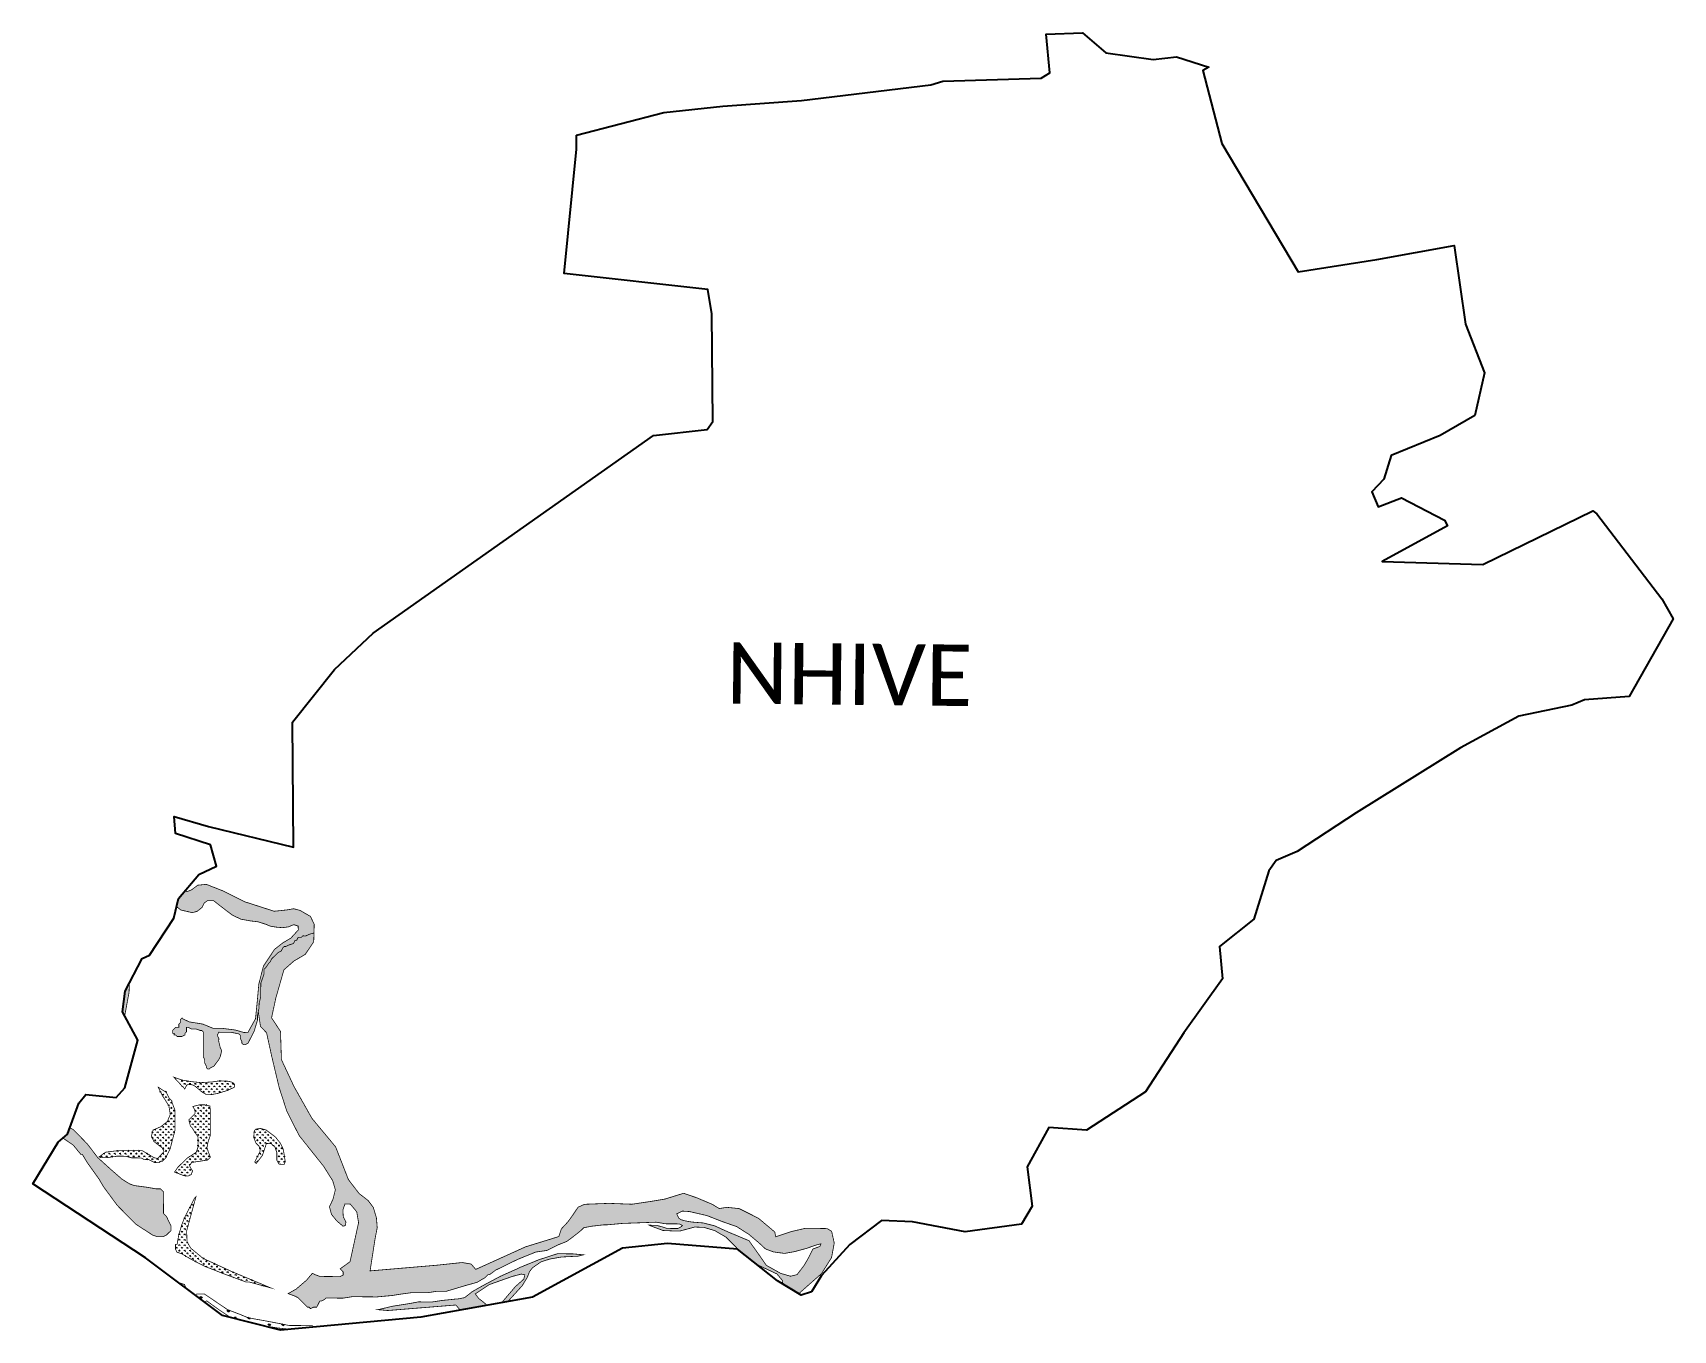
# Model space of a CAD drawing. Header units: metres. Extents: x 330680 to 359033, y 1777288 to 1931097.
# Drawn here: x 336353 to 340664, y 1777288 to 1780698 of the extents above; entities outside this region: 1.
import ezdxf

# ---------------------------------------------------------------- set-up
doc = ezdxf.new("R2010")
doc.units = ezdxf.units.M
for name, color, linetype in [('DITRICT NAME', 118, 'Continuous'), ('MANGROOVES BUFFER ZONE', 120, 'Continuous'), ('VILLAGE NAME', 250, 'Continuous')]:
    doc.layers.add(name, color=color, linetype=linetype)
pattern_1 = [(90, (0, 0), (-7.07106781, 7.07106781), [1.875, -12.26713563]), (45, (0, 0), (-7.07106781, 7.07106781), [1.875, -8.125]), (135, (0, 0), (-7.07106781, -7.07106781), [1.875, -8.125])]

msp = doc.modelspace()

# ---------------------------------------------------------------- hatches: boundary and pattern name
at = {"layer": 'MANGROOVES BUFFER ZONE'}
h = msp.add_hatch(dxfattribs=at)
h.set_pattern_fill('GRASS', color=256, scale=10)
h.set_pattern_definition(pattern_1)
h.paths.add_polyline_path([(336606.9, 1778200.1), (336596.1, 1778179), (336588.6, 1778125.3), (336594, 1778115.1), (336594.9, 1778116.2), (336606, 1778176.6)])
h.paths.add_polyline_path([(336444.3, 1777803.8), (336432.2, 1777793.4), (336434.8, 1777791.3), (336459, 1777774.9), (336479, 1777750.5), (336483.1, 1777750.4), (336495.1, 1777730.1), (336527.1, 1777685.3), (336539, 1777664.9), (336575.1, 1777616.1), (336623.3, 1777567.1), (336667.5, 1777538.4), (336679.7, 1777534.2), (336687.7, 1777534.2), (336695.8, 1777534.1), (336704, 1777538.1), (336708.1, 1777542.1), (336712.1, 1777546.1), (336716.2, 1777550.1), (336716.3, 1777562.3), (336708.3, 1777578.5), (336704.4, 1777586.7), (336696.3, 1777594.8), (336696.4, 1777602.9), (336696.5, 1777615.1), (336696.6, 1777623.2), (336696.6, 1777631.3), (336696.7, 1777643.4), (336696.8, 1777651.5), (336688.8, 1777659.7), (336676.6, 1777659.8), (336652.4, 1777664), (336620, 1777668.3), (336607.9, 1777672.5), (336587.8, 1777684.8), (336559.6, 1777709.3), (336523.5, 1777742), (336495.5, 1777778.7), (336491.4, 1777782.7), (336479.4, 1777795), (336459.3, 1777815.4), (336451.3, 1777819.5), (336450.4, 1777820.4)])
h.paths.add_polyline_path([(336753.8, 1778444.3), (336735.6, 1778422.7), (336730.8, 1778401.4), (336741.8, 1778392.6), (336772, 1778385.6), (336784.6, 1778388.9), (336797.6, 1778399.1), (336803.2, 1778410.7), (336812, 1778417.2), (336827.8, 1778417.2), (336860.1, 1778392.1), (336878.2, 1778378.6), (336900.1, 1778368.4), (336925.6, 1778363.8), (336945.6, 1778361.4), (336965.6, 1778354.9), (336978.2, 1778349.8), (336993.1, 1778347.5), (337008.9, 1778346.1), (337023.8, 1778348), (337039.1, 1778354), (337050.3, 1778350.3), (337050.7, 1778340.1), (337031.2, 1778318.7), (337010.7, 1778306.6), (336988, 1778288.9), (336978.7, 1778274.5), (336959.1, 1778245.1), (336947, 1778198.1), (336942.4, 1778147.9), (336938.2, 1778106.6), (336918.7, 1778071.4), (336908.2, 1778070.5), (336885.2, 1778077.2), (336852.3, 1778081.3), (336827.5, 1778081.3), (336799.4, 1778092.9), (336764.1, 1778098.5), (336745, 1778107.6), (336745.1, 1778108.6), (336741, 1778104.6), (336740.9, 1778096.5), (336736.8, 1778092.5), (336736.8, 1778084.4), (336728.7, 1778084.4), (336724.6, 1778080.4), (336720.5, 1778076.4), (336720.5, 1778072.4), (336720.4, 1778068.3), (336724.5, 1778068.3), (336724.5, 1778064.2), (336728.5, 1778064.2), (336732.5, 1778060.1), (336736.6, 1778060.1), (336740.6, 1778060), (336744.7, 1778060), (336752.8, 1778064), (336752.8, 1778068), (336756.9, 1778072.1), (336756.9, 1778076.1), (336757, 1778080.2), (336757, 1778084.2), (336761, 1778084.2), (336769.1, 1778080.1), (336781.3, 1778080), (336793.4, 1778075.8), (336797.4, 1778075.8), (336801.4, 1778071.7), (336801.4, 1778067.6), (336801.4, 1778063.6), (336801.2, 1778047.4), (336801.2, 1778039.3), (336801.1, 1778027.2), (336801, 1778023.1), (336801, 1778019.1), (336801, 1778015), (336800.9, 1778006.9), (336804.9, 1777998.8), (336804.8, 1777990.7), (336808.8, 1777982.6), (336808.8, 1777978.5), (336812.8, 1777974.4), (336816.8, 1777974.4), (336820.9, 1777978.4), (336829, 1777982.4), (336841.3, 1777998.5), (336845.4, 1778006.6), (336849.6, 1778022.7), (336845.6, 1778030.8), (336841.7, 1778047.1), (336841.8, 1778055.2), (336837.8, 1778063.3), (336841.9, 1778071.4), (336845.9, 1778071.3), (336850, 1778071.3), (336874.3, 1778071.1), (336894.5, 1778066.9), (336898.5, 1778062.8), (336898.4, 1778054.7), (336902.4, 1778046.6), (336902.4, 1778042.5), (336906.4, 1778038.5), (336910.4, 1778038.4), (336918.6, 1778042.4), (336922.7, 1778050.5), (336935, 1778074.7), (336943.4, 1778102.9), (336943.5, 1778115.1), (336947.7, 1778135.3), (336947.8, 1778147.4), (336951.9, 1778163.6), (336952, 1778171.7), (336952.1, 1778183.8), (336952.2, 1778200), (336956.4, 1778212.1), (336960.5, 1778224.2), (336960.6, 1778236.4), (336964.7, 1778240.4), (336972.9, 1778252.5), (336977, 1778256.5), (336981.1, 1778264.6), (336989.3, 1778272.6), (336997.4, 1778280.6), (337005.6, 1778284.6), (337009.7, 1778292.7), (337013.7, 1778296.7), (337017.8, 1778296.6), (337025.9, 1778300.6), (337038.1, 1778304.6), (337042.2, 1778312.6), (337046.3, 1778312.6), (337050.4, 1778320.7), (337058.5, 1778320.6), (337062.5, 1778324.6), (337070.6, 1778324.5), (337078.8, 1778328.5), (337092, 1778332.2), (337092.6, 1778355), (337082.6, 1778375.8), (337055.4, 1778391.5), (337038.5, 1778395.9), (337020.7, 1778392.8), (336987.4, 1778389.3), (336910.2, 1778414.1), (336853.8, 1778442.4), (336808.9, 1778460), (336786.7, 1778457.8), (336769.8, 1778445.3), (336758, 1778440.7)])
h = msp.add_hatch(dxfattribs=at)
h.set_pattern_fill('GRASS', color=256, scale=10)
h.set_pattern_definition(pattern_1)
h.paths.add_polyline_path([(338045.4, 1777594.2), (338060.2, 1777601.2), (338079.2, 1777600), (338125.3, 1777589.3), (338163.7, 1777574.2), (338203.1, 1777560.4), (338235, 1777540.1), (338261.5, 1777517.7), (338278.8, 1777501.7), (338299.4, 1777494), (338328.6, 1777490), (338354.7, 1777494.6), (338386.3, 1777503.2), (338413.7, 1777512.7), (338424.4, 1777515.2), (338421.7, 1777508.4), (338403.5, 1777501.7), (338393.7, 1777482), (338380.5, 1777459), (338361.8, 1777434.4), (338344.5, 1777430.1), (338318.7, 1777437.5), (338280.9, 1777458.7), (338257.6, 1777492.2), (338235.2, 1777523.5), (338180.2, 1777546.5), (338144.7, 1777562.6), (338114.6, 1777570.2), (338085.4, 1777572.4), (338067.9, 1777575.5), (338055.9, 1777578.8), (338050.7, 1777582.8)], flags=16)
h.paths.add_polyline_path([(337476.5, 1777341), (337601.2, 1777363.2), (337639.2, 1777405.1), (337653.1, 1777428.1), (337658.3, 1777442.1), (337666.5, 1777452.4), (337688.6, 1777467.8), (337711.3, 1777475.1), (337742.5, 1777480.6), (337785.6, 1777482.7), (337800.6, 1777486.3), (337772.2, 1777488.9), (337747.9, 1777489.1), (337739.8, 1777489.2), (337731.7, 1777489.2), (337707.4, 1777481.3), (337683, 1777473.4), (337634.3, 1777453.6), (337626.1, 1777449.6), (337581.5, 1777429.7), (337536.7, 1777405.8), (337508.3, 1777389.8), (337487.9, 1777373.8), (337467.6, 1777369.9), (337463.6, 1777370), (337427.1, 1777366.2), (337402.8, 1777362.4), (337366.4, 1777362.7), (337346.1, 1777358.8), (337321.8, 1777354.9), (337297.5, 1777351.1), (337265, 1777343.2), (337259.2, 1777342.2), (337285.9, 1777339.9), (337464.7, 1777354.4)])
h.paths.add_polyline_path([(338203.8, 1777501.3), (338205.3, 1777501.2), (338256.1, 1777460.8), (338308.9, 1777436), (338323.7, 1777418.2), (338323.1, 1777410), (338365.8, 1777383.9), (338426, 1777437.1), (338452.4, 1777479.2), (338459.4, 1777517.4), (338452.6, 1777548), (338440.9, 1777555.3), (338412.6, 1777555.8), (338384.5, 1777556.2), (338347.5, 1777547.7), (338305.7, 1777533.8), (338303, 1777546.4), (338260.1, 1777582.5), (338209.6, 1777607.8), (338177.7, 1777611.1), (338156.9, 1777608), (338139.2, 1777618.8), (338098.7, 1777636), (338063.5, 1777648.1), (338014.1, 1777632.8), (337975.5, 1777626.4), (337927.8, 1777619.3), (337867.6, 1777621.6), (337803, 1777619.1), (337785.9, 1777611.3), (337771.3, 1777589.5), (337759.3, 1777573), (337742.2, 1777554.5), (337735.4, 1777534.3), (337648, 1777507.3), (337517.1, 1777448), (337505, 1777462.2), (337481.6, 1777466.1), (337415.5, 1777459.1), (337239.4, 1777444.1), (337252.4, 1777527.6), (337258.2, 1777558), (337256.1, 1777583.3), (337247.9, 1777611), (337234.4, 1777628.9), (337210.2, 1777647.8), (337182.3, 1777684.3), (337148.9, 1777770), (337086.6, 1777845), (337039.6, 1777928.3), (337006.4, 1777999.3), (337004, 1778073.3), (336980.5, 1778109.3), (336991.7, 1778161.2), (337012.9, 1778235.3), (337039.3, 1778258.5), (337069, 1778276), (337091.3, 1778309.1), (337092, 1778332.2), (337078.8, 1778328.5), (337070.6, 1778324.5), (337062.5, 1778324.6), (337058.5, 1778320.6), (337050.4, 1778320.7), (337046.3, 1778312.6), (337042.2, 1778312.6), (337038.1, 1778304.6), (337025.9, 1778300.6), (337017.8, 1778296.6), (337013.7, 1778296.7), (337009.7, 1778292.7), (337005.6, 1778284.6), (336997.4, 1778280.6), (336989.3, 1778272.6), (336981.1, 1778264.6), (336977, 1778256.5), (336972.9, 1778252.5), (336964.7, 1778240.4), (336960.6, 1778236.4), (336960.5, 1778224.2), (336956.4, 1778212.1), (336952.2, 1778200), (336952.1, 1778183.8), (336952, 1778171.7), (336951.9, 1778163.6), (336947.8, 1778147.4), (336947.7, 1778135.3), (336945.6, 1778125.2), (336951.3, 1778086.7), (336967.3, 1778069.9), (336981.2, 1778006.6), (337000.5, 1777925.6), (337020.6, 1777863.8), (337053, 1777799.7), (337117.2, 1777719.1), (337141.1, 1777681.2), (337148.1, 1777657.3), (337141.9, 1777632.6), (337132.6, 1777612.5), (337138, 1777592.4), (337151.9, 1777575.5), (337168.1, 1777561.6), (337174.3, 1777563.1), (337175.9, 1777572.4), (337168.9, 1777586.3), (337168.1, 1777604.8), (337173.5, 1777620.2), (337187.4, 1777619.5), (337204.4, 1777599.4), (337209.1, 1777570.8), (337186.7, 1777468.2), (337160.6, 1777449.4), (337164.7, 1777445.3), (337168.7, 1777441.2), (337168.6, 1777433.1), (337160.5, 1777429.1), (337156.4, 1777429.1), (337132.1, 1777429.3), (337116, 1777429.5), (337107.9, 1777429.5), (337095.8, 1777433.7), (337087.7, 1777437.8), (337072.5, 1777419.8), (337044.9, 1777396.1), (337024.1, 1777384.4), (337042.7, 1777377.4), (337050.7, 1777373.3), (337054.7, 1777369.3), (337062.8, 1777361.1), (337074.8, 1777348.8), (337078.9, 1777348.8), (337082.9, 1777344.7), (337091, 1777348.7), (337099.1, 1777348.6), (337103.2, 1777356.7), (337107.3, 1777364.8), (337111.4, 1777364.7), (337119.5, 1777368.7), (337123.6, 1777372.7), (337127.6, 1777372.7), (337135.7, 1777372.6), (337139.8, 1777372.6), (337143.8, 1777372.6), (337168.1, 1777372.4), (337192.4, 1777376.2), (337200.5, 1777376.2), (337257.2, 1777375.7), (337297.7, 1777379.4), (337322, 1777383.3), (337350.4, 1777387.1), (337390.9, 1777386.7), (337415.2, 1777390.6), (337439.5, 1777390.4), (337492.2, 1777406.2), (337520.6, 1777414), (337540.9, 1777426), (337549.1, 1777434), (337553.2, 1777434), (337569.4, 1777446), (337626.3, 1777473.9), (337675.1, 1777493.7), (337703.4, 1777497.6), (337719.7, 1777505.5), (337736, 1777513.5), (337756.3, 1777521.4), (337772.5, 1777533.4), (337792.9, 1777549.5), (337801.1, 1777557.5), (337821.3, 1777561.4), (337853.8, 1777565.2), (337861.9, 1777565.1), (337902.4, 1777568.8), (337991.4, 1777572.1), (338015.7, 1777567.9), (338040, 1777567.7), (338052.1, 1777567.6), (338060.2, 1777563.5), (338056.1, 1777559.5), (338048, 1777555.5), (338031.8, 1777555.6), (338019.6, 1777555.7), (338007.5, 1777559.8), (337991.4, 1777564), (337973.4, 1777564.2), (337978.1, 1777561.9), (338009.1, 1777550.3), (338042.3, 1777548.8), (338055.2, 1777549.2), (338092.4, 1777559.3), (338116.5, 1777558.5), (338145.2, 1777550), (338174.7, 1777532.9), (338202.6, 1777505)])
h.paths.add_polyline_path([(337547.3, 1777353.6), (337585.2, 1777360.4), (337593, 1777369.6), (337621.2, 1777402.7), (337643.4, 1777422.4), (337646.1, 1777433.6), (337636.7, 1777435.7), (337612.5, 1777429.3), (337552.7, 1777408.1), (337516, 1777383.6), (337524.8, 1777371.8), (337539.4, 1777360.2)])
h = msp.add_hatch(dxfattribs=at)
h.set_pattern_fill('GRASS', color=256, scale=10)
h.set_pattern_definition(pattern_1)
h.paths.add_polyline_path([(336726.5, 1777813.2), (336726.6, 1777833.4), (336726.9, 1777861.8), (336726.9, 1777865.8), (336719, 1777886.1), (336719, 1777890.2), (336711, 1777898.4), (336707, 1777906.5), (336703, 1777914.6), (336694.9, 1777918.7), (336682.9, 1777926.9), (336682.3, 1777927.1), (336694.6, 1777903), (336710.5, 1777878.2), (336714.2, 1777855.5), (336706.7, 1777836.7), (336689.4, 1777823.1), (336669, 1777814.1), (336664.5, 1777798.3), (336671.3, 1777784), (336693.1, 1777767.4), (336697.7, 1777757.6), (336681.1, 1777739.5), (336671.3, 1777741.7), (336655.4, 1777751.5), (336641.1, 1777759.8), (336607.2, 1777759.8), (336574, 1777759.8), (336544.6, 1777756.1), (336527.5, 1777744), (336531.6, 1777741.9), (336547.8, 1777741.8), (336576.1, 1777745.6), (336580.2, 1777745.6), (336584.2, 1777745.5), (336588.3, 1777745.5), (336596.4, 1777745.4), (336612.5, 1777741.3), (336628.7, 1777741.1), (336636.8, 1777741.1), (336644.9, 1777737), (336657, 1777736.9), (336673.1, 1777728.6), (336681.2, 1777728.6), (336685.3, 1777728.5), (336689.4, 1777732.5), (336693.4, 1777732.5), (336697.5, 1777736.5), (336701.6, 1777740.5), (336705.7, 1777748.6), (336713.9, 1777764.7), (336718.1, 1777780.9)])
h = msp.add_hatch(dxfattribs=at)
h.set_pattern_fill('GRASS', color=256, scale=10)
h.set_pattern_definition(pattern_1)
h.paths.add_polyline_path([(336883.7, 1777933.6), (336878.9, 1777939.2), (336867.3, 1777942.5), (336844.4, 1777943.7), (336824.7, 1777940.7), (336794.3, 1777938.9), (336771.4, 1777941.3), (336744.6, 1777945.8), (336723.5, 1777953.2), (336752.4, 1777922.3), (336758, 1777933), (336767.5, 1777934.2), (336775.9, 1777931.8), (336785.1, 1777925), (336796.4, 1777915.1), (336807.7, 1777908.3), (336823.8, 1777907.7), (336838.4, 1777910.4), (336864.9, 1777918.4), (336882.5, 1777926.7)])
h = msp.add_hatch(dxfattribs=at)
h.set_pattern_fill('GRASS', color=256, scale=10)
h.set_pattern_definition(pattern_1)
h.paths.add_polyline_path([(336819.4, 1777866.4), (336818.4, 1777877.3), (336804.2, 1777880.6), (336791.3, 1777880.6), (336773.4, 1777876.1), (336775.5, 1777873.5), (336779.5, 1777865.4), (336779.4, 1777857.3), (336771.3, 1777849.3), (336763.1, 1777841.2), (336767, 1777825), (336771, 1777820.9), (336779, 1777808.7), (336787, 1777796.5), (336786.9, 1777784.4), (336786.8, 1777768.2), (336782.7, 1777756.1), (336770.4, 1777748.1), (336758.2, 1777740.1), (336746, 1777728), (336733.8, 1777716), (336725.6, 1777703.9), (336750.5, 1777694.1), (336761.4, 1777693.6), (336769.5, 1777697.4), (336772.8, 1777706.9), (336766.2, 1777717.4), (336765.2, 1777721.2), (336770.5, 1777729.2), (336787.1, 1777731.6), (336812.7, 1777735.4), (336819.8, 1777742.5), (336814.1, 1777757.2), (336810.8, 1777768.2), (336813.2, 1777781), (336819.4, 1777800.4), (336819.8, 1777834.1)])
h = msp.add_hatch(dxfattribs=at)
h.set_pattern_fill('GRASS', color=256, scale=10)
h.set_pattern_definition(pattern_1)
h.paths.add_polyline_path([(336990.6, 1777796), (336966.2, 1777814.3), (336951.5, 1777818.5), (336938.9, 1777816.4), (336935, 1777812.2), (336933.5, 1777795.1), (336939.5, 1777779.8), (336947.6, 1777771.7), (336950.3, 1777764.8), (336949.7, 1777756.9), (336936.3, 1777730.5), (336940.3, 1777726.4), (336956.3, 1777747.6), (336964.7, 1777772), (336966.8, 1777778.9), (336979.5, 1777778.6), (336989.4, 1777769.6), (336994.2, 1777755.1), (336994.2, 1777735.3), (336999.9, 1777724.8), (337013.7, 1777723.9), (337016.4, 1777731.4), (337012.8, 1777754.2), (337010.7, 1777765.1), (337003.2, 1777780.1)])
h = msp.add_hatch(dxfattribs=at)
h.set_pattern_fill('GRASS', color=256, scale=10)
h.set_pattern_definition(pattern_1)
h.paths.add_polyline_path([(336758.1, 1777520.7), (336757.4, 1777549.7), (336781.7, 1777638.7), (336777.6, 1777634.7), (336773.5, 1777626.6), (336769.4, 1777618.5), (336761.2, 1777602.4), (336752.9, 1777586.3), (336744.7, 1777566.1), (336736.4, 1777537.8), (336732.1, 1777513.6), (336728.1, 1777513.6), (336728, 1777501.5), (336731.9, 1777493.3), (336744, 1777489.2), (336772.3, 1777472.8), (336780.3, 1777468.7), (336804.5, 1777456.3), (336857, 1777435.6), (336913.5, 1777414.9), (336917.5, 1777414.9), (336921.5, 1777414.9), (336977.4, 1777399.7), (336876.8, 1777441.9), (336800.2, 1777477.1), (336768.1, 1777503.8)])
h = msp.add_hatch(dxfattribs=at)
h.set_pattern_fill('GRASS', color=256)
h.paths.add_polyline_path([(336896.6, 1777330.1), (336864.3, 1777342.5), (336840.1, 1777358.9), (336816, 1777375.2), (336803.9, 1777383.4), (336791.8, 1777383.5), (336787.7, 1777383.6), (336783.7, 1777383.6), (336780.1, 1777380.1), (336804.5, 1777361.8), (336809.8, 1777365.4), (336844, 1777340.7), (336873.6, 1777321.1), (336954, 1777300.8), (336997, 1777294), (337029.7, 1777290.6), (337089.2, 1777296.1), (337087.9, 1777300.2), (337038, 1777300.6), (337025.9, 1777300.7), (337005.7, 1777304.9), (336961.2, 1777313.3), (336936.9, 1777317.6), (336916.7, 1777321.8)])

# ---------------------------------------------------------------- linework, layer by layer
at = {"color": 3}
msp.add_lwpolyline([(337781.9, 1780429.3), (338011.9, 1780488.8), (338166.6, 1780505), (338373.3, 1780520.5), (338713, 1780561.3), (338745.1, 1780571.2), (339003.3, 1780578.5), (339026.1, 1780592.6), (339016.4, 1780694.7), (339112, 1780698), (339173.4, 1780645.5), (339297.4, 1780627.5), (339359.1, 1780634.7), (339444.3, 1780607.9), (339427.9, 1780599.1), (339478.2, 1780407.1), (339678.8, 1780070), (339885.8, 1780102.5), (340088.8, 1780138.6), (340118.6, 1779932.6), (340168.3, 1779804.5), (340142.8, 1779692.5), (340052.3, 1779639.6), (339923.3, 1779586.7), (339904.1, 1779525.1), (339872.5, 1779491.3), (339889.2, 1779452.4), (339950, 1779475.9), (340063, 1779417.2), (340071.4, 1779402.4), (339899.2, 1779308.7), (340163.9, 1779300.5), (340452.8, 1779441.4), (340464.1, 1779433.7), (340634.2, 1779210.6), (340664.4, 1779157.5), (340548.8, 1778953.5), (340431, 1778945.2), (340398.4, 1778931.3), (340258.6, 1778902.4), (340105.7, 1778818.9), (339831.2, 1778648.1), (339676.2, 1778546.7), (339620.8, 1778522.7), (339601.6, 1778495.5), (339562, 1778368.9), (339471.7, 1778296.7), (339479.8, 1778211.5), (339378.2, 1778069.4), (339277.2, 1777914.4), (339122.5, 1777813.6), (339023.6, 1777821.3), (338966.1, 1777717.4), (338979.8, 1777613.8), (338951.9, 1777567), (338803.3, 1777546.8), (338665.1, 1777573.4), (338583.3, 1777576.4), (338500.6, 1777513.6), (338426.3, 1777432.1), (338399.7, 1777388.8), (338372.3, 1777379.9), (338309.9, 1777418.1), (338205.3, 1777501.2), (338020.7, 1777515.7), (337903.1, 1777503.8), (337666.3, 1777374.9), (337373.1, 1777322.5), (337003.9, 1777288.2), (336851.3, 1777326.8), (336649, 1777478.2), (336352.9, 1777672.7), (336419.3, 1777782.3), (336444.3, 1777803.8), (336474, 1777885.1), (336492.7, 1777907.6), (336572.3, 1777899.4), (336594.7, 1777925.6), (336629, 1778050.1), (336588.6, 1778125.3), (336596.1, 1778179), (336640.1, 1778264.9), (336659.3, 1778273.8), (336724, 1778371.5), (336735.6, 1778422.7), (336789, 1778486.3), (336836, 1778507.5), (336820.3, 1778564), (336727.7, 1778593.2), (336724.3, 1778638.1), (336814.5, 1778611.9), (337038, 1778557.8), (337035.6, 1778886.5), (337145.7, 1779024.9), (337247.8, 1779120.3), (337984.3, 1779639.3), (338125, 1779655.5), (338140.4, 1779676.2), (338137.7, 1779959.3), (338126.7, 1780023), (337749.7, 1780065.8), (337781.6, 1780392.5), (337781.9, 1780429.3)], dxfattribs=at)
at = {"layer": 'MANGROOVES BUFFER ZONE', "const_width": 2}
for points in [[(336730.8, 1778401.4), (336741.8, 1778392.6), (336772, 1778385.6), (336784.6, 1778388.9), (336797.6, 1778399.1), (336803.2, 1778410.7), (336812, 1778417.2), (336827.8, 1778417.2), (336860.1, 1778392.1), (336878.2, 1778378.6), (336900.1, 1778368.4), (336925.6, 1778363.8), (336945.6, 1778361.4), (336965.6, 1778354.9), (336978.2, 1778349.8), (336993.1, 1778347.5), (337008.9, 1778346.1), (337023.8, 1778348), (337039.1, 1778354), (337050.3, 1778350.3), (337050.7, 1778340.1), (337031.2, 1778318.7), (337010.7, 1778306.6), (336988, 1778288.9), (336978.7, 1778274.5), (336959.1, 1778245.1), (336947, 1778198.1), (336942.4, 1778147.9), (336938.2, 1778106.6), (336918.7, 1778071.4), (336908.2, 1778070.5), (336885.2, 1778077.2), (336852.3, 1778081.3), (336827.5, 1778081.3), (336799.4, 1778092.9), (336764.1, 1778098.5), (336745, 1778107.6), (336745.1, 1778108.6), (336741, 1778104.6), (336740.9, 1778096.5), (336736.8, 1778092.5), (336736.8, 1778084.4), (336728.7, 1778084.4), (336724.6, 1778080.4), (336720.5, 1778076.4), (336720.5, 1778072.4), (336720.4, 1778068.3), (336724.5, 1778068.3), (336724.5, 1778064.2), (336728.5, 1778064.2), (336732.5, 1778060.1), (336736.6, 1778060.1), (336740.6, 1778060), (336744.7, 1778060), (336752.8, 1778064), (336752.8, 1778068), (336756.9, 1778072.1), (336756.9, 1778076.1), (336757, 1778080.2), (336757, 1778084.2), (336761, 1778084.2), (336769.1, 1778080.1), (336781.3, 1778080), (336793.4, 1778075.8), (336797.4, 1778075.8), (336801.4, 1778071.7), (336801.4, 1778067.6), (336801.4, 1778063.6), (336801.2, 1778047.4), (336801.2, 1778039.3), (336801.1, 1778027.2), (336801, 1778023.1), (336801, 1778019.1), (336801, 1778015), (336800.9, 1778006.9), (336804.9, 1777998.8), (336804.8, 1777990.7), (336808.8, 1777982.6), (336808.8, 1777978.5), (336812.8, 1777974.4), (336816.8, 1777974.4), (336820.9, 1777978.4), (336829, 1777982.4), (336841.3, 1777998.5), (336845.4, 1778006.6), (336849.6, 1778022.7), (336845.6, 1778030.8), (336841.7, 1778047.1), (336841.8, 1778055.2), (336837.8, 1778063.3), (336841.9, 1778071.4), (336845.9, 1778071.3), (336850, 1778071.3), (336874.3, 1778071.1), (336894.5, 1778066.9), (336898.5, 1778062.8), (336898.4, 1778054.7), (336902.4, 1778046.6), (336902.4, 1778042.5), (336906.4, 1778038.5), (336910.4, 1778038.4), (336918.6, 1778042.4), (336922.7, 1778050.5), (336935, 1778074.7), (336943.4, 1778102.9), (336943.5, 1778115.1), (336947.7, 1778135.3), (336947.8, 1778147.4), (336951.9, 1778163.6), (336952, 1778171.7), (336952.1, 1778183.8), (336952.2, 1778200), (336956.4, 1778212.1), (336960.5, 1778224.2), (336960.6, 1778236.4), (336964.7, 1778240.4), (336972.9, 1778252.5), (336977, 1778256.5), (336981.1, 1778264.6), (336989.3, 1778272.6), (336997.4, 1778280.6), (337005.6, 1778284.6), (337009.7, 1778292.7), (337013.7, 1778296.7), (337017.8, 1778296.6), (337025.9, 1778300.6), (337038.1, 1778304.6), (337042.2, 1778312.6), (337046.3, 1778312.6), (337050.4, 1778320.7), (337058.5, 1778320.6), (337062.5, 1778324.6), (337070.6, 1778324.5), (337078.8, 1778328.5), (337092, 1778332.2), (337092.6, 1778355), (337082.6, 1778375.8), (337055.4, 1778391.5), (337038.5, 1778395.9), (337020.7, 1778392.8), (336987.4, 1778389.3), (336910.2, 1778414.1), (336853.8, 1778442.4), (336808.9, 1778460), (336786.7, 1778457.8), (336769.8, 1778445.3), (336758, 1778440.7), (336753.8, 1778444.3)], [(338365.8, 1777383.9), (338426, 1777437.1), (338452.4, 1777479.2), (338459.4, 1777517.4), (338452.6, 1777548), (338440.9, 1777555.3), (338412.6, 1777555.8), (338384.5, 1777556.2), (338347.5, 1777547.7), (338305.7, 1777533.8), (338303, 1777546.4), (338260.1, 1777582.5), (338209.6, 1777607.8), (338177.7, 1777611.1), (338156.9, 1777608), (338139.2, 1777618.8), (338098.7, 1777636), (338063.5, 1777648.1), (338014.1, 1777632.8), (337975.5, 1777626.4), (337927.8, 1777619.3), (337867.6, 1777621.6), (337803, 1777619.1), (337785.9, 1777611.3), (337771.3, 1777589.5), (337759.3, 1777573), (337742.2, 1777554.5), (337735.4, 1777534.3), (337648, 1777507.3), (337517.1, 1777448), (337505, 1777462.2), (337481.6, 1777466.1), (337415.5, 1777459.1), (337239.4, 1777444.1), (337252.4, 1777527.6), (337258.2, 1777558), (337256.1, 1777583.3), (337247.9, 1777611), (337234.4, 1777628.9), (337210.2, 1777647.8), (337182.3, 1777684.3), (337148.9, 1777770), (337086.6, 1777845), (337039.6, 1777928.3), (337006.4, 1777999.3), (337004, 1778073.3), (336980.5, 1778109.3), (336991.7, 1778161.2), (337012.9, 1778235.3), (337039.3, 1778258.5), (337069, 1778276), (337091.3, 1778309.1), (337092, 1778332.2), (337078.8, 1778328.5), (337070.6, 1778324.5), (337062.5, 1778324.6), (337058.5, 1778320.6), (337050.4, 1778320.7), (337046.3, 1778312.6), (337042.2, 1778312.6), (337038.1, 1778304.6), (337025.9, 1778300.6), (337017.8, 1778296.6), (337013.7, 1778296.7), (337009.7, 1778292.7), (337005.6, 1778284.6), (336997.4, 1778280.6), (336989.3, 1778272.6), (336981.1, 1778264.6), (336977, 1778256.5), (336972.9, 1778252.5), (336964.7, 1778240.4), (336960.6, 1778236.4), (336960.5, 1778224.2), (336956.4, 1778212.1), (336952.2, 1778200), (336952.1, 1778183.8), (336952, 1778171.7), (336951.9, 1778163.6), (336947.8, 1778147.4), (336947.7, 1778135.3), (336945.6, 1778125.2), (336951.3, 1778086.7), (336967.3, 1778069.9), (336981.2, 1778006.6), (337000.5, 1777925.6), (337020.6, 1777863.8), (337053, 1777799.7), (337117.2, 1777719.1), (337141.1, 1777681.2), (337148.1, 1777657.3), (337141.9, 1777632.6), (337132.6, 1777612.5), (337138, 1777592.4), (337151.9, 1777575.5), (337168.1, 1777561.6), (337174.3, 1777563.1), (337175.9, 1777572.4), (337168.9, 1777586.3), (337168.1, 1777604.8), (337173.5, 1777620.2), (337187.4, 1777619.5), (337204.4, 1777599.4), (337209.1, 1777570.8), (337186.7, 1777468.2), (337160.6, 1777449.4), (337164.7, 1777445.3), (337168.7, 1777441.2), (337168.6, 1777433.1), (337160.5, 1777429.1), (337156.4, 1777429.1), (337132.1, 1777429.3), (337116, 1777429.5), (337107.9, 1777429.5), (337095.8, 1777433.7), (337087.7, 1777437.8), (337072.5, 1777419.8), (337044.9, 1777396.1), (337024.1, 1777384.4), (337042.7, 1777377.4), (337050.7, 1777373.3), (337054.7, 1777369.3), (337062.8, 1777361.1), (337074.8, 1777348.8), (337078.9, 1777348.8), (337082.9, 1777344.7), (337091, 1777348.7), (337099.1, 1777348.6), (337103.2, 1777356.7), (337107.3, 1777364.8), (337111.4, 1777364.7), (337119.5, 1777368.7), (337123.6, 1777372.7), (337127.6, 1777372.7), (337135.7, 1777372.6), (337139.8, 1777372.6), (337143.8, 1777372.6), (337168.1, 1777372.4), (337192.4, 1777376.2), (337200.5, 1777376.2), (337257.2, 1777375.7), (337297.7, 1777379.4), (337322, 1777383.3), (337350.4, 1777387.1), (337390.9, 1777386.7), (337415.2, 1777390.6), (337439.5, 1777390.4), (337492.2, 1777406.2), (337520.6, 1777414), (337540.9, 1777426), (337549.1, 1777434), (337553.2, 1777434), (337569.4, 1777446), (337626.3, 1777473.9), (337675.1, 1777493.7), (337703.4, 1777497.6), (337719.7, 1777505.5), (337736, 1777513.5), (337756.3, 1777521.4), (337772.5, 1777533.4), (337792.9, 1777549.5), (337801.1, 1777557.5), (337821.3, 1777561.4), (337853.8, 1777565.2), (337861.9, 1777565.1), (337902.4, 1777568.8), (337991.4, 1777572.1), (338015.7, 1777567.9), (338040, 1777567.7), (338052.1, 1777567.6), (338060.2, 1777563.5), (338056.1, 1777559.5), (338048, 1777555.5), (338031.8, 1777555.6), (338019.6, 1777555.7), (338007.5, 1777559.8), (337991.4, 1777564), (337973.4, 1777564.2), (337978.1, 1777561.9), (338009.1, 1777550.3), (338042.3, 1777548.8), (338055.2, 1777549.2), (338092.4, 1777559.3), (338116.5, 1777558.5), (338145.2, 1777550), (338174.7, 1777532.9), (338202.6, 1777505), (338203.8, 1777501.3)], [(336594, 1778115.1), (336594.9, 1778116.2), (336606, 1778176.6), (336606.9, 1778200.1)], [(336432.2, 1777793.4), (336434.8, 1777791.3), (336459, 1777774.9), (336479, 1777750.5), (336483.1, 1777750.4), (336495.1, 1777730.1), (336527.1, 1777685.3), (336539, 1777664.9), (336575.1, 1777616.1), (336623.3, 1777567.1), (336667.5, 1777538.4), (336679.7, 1777534.2), (336687.7, 1777534.2), (336695.8, 1777534.1), (336704, 1777538.1), (336708.1, 1777542.1), (336712.1, 1777546.1), (336716.2, 1777550.1), (336716.3, 1777562.3), (336708.3, 1777578.5), (336704.4, 1777586.7), (336696.3, 1777594.8), (336696.4, 1777602.9), (336696.5, 1777615.1), (336696.6, 1777623.2), (336696.6, 1777631.3), (336696.7, 1777643.4), (336696.8, 1777651.5), (336688.8, 1777659.7), (336676.6, 1777659.8), (336652.4, 1777664), (336620, 1777668.3), (336607.9, 1777672.5), (336587.8, 1777684.8), (336559.6, 1777709.3), (336523.5, 1777742), (336495.5, 1777778.7), (336491.4, 1777782.7), (336479.4, 1777795), (336459.3, 1777815.4), (336451.3, 1777819.5), (336450.4, 1777820.4)], [(337601.2, 1777363.2), (337639.2, 1777405.1), (337653.1, 1777428.1), (337658.3, 1777442.1), (337666.5, 1777452.4), (337688.6, 1777467.8), (337711.3, 1777475.1), (337742.5, 1777480.6), (337785.6, 1777482.7), (337800.6, 1777486.3), (337772.2, 1777488.9), (337747.9, 1777489.1), (337739.8, 1777489.2), (337731.7, 1777489.2), (337707.4, 1777481.3), (337683, 1777473.4), (337634.3, 1777453.6), (337626.1, 1777449.6), (337581.5, 1777429.7), (337536.7, 1777405.8), (337508.3, 1777389.8), (337487.9, 1777373.8), (337467.6, 1777369.9), (337463.6, 1777370), (337427.1, 1777366.2), (337402.8, 1777362.4), (337366.4, 1777362.7), (337346.1, 1777358.8), (337321.8, 1777354.9), (337297.5, 1777351.1), (337265, 1777343.2), (337259.2, 1777342.2), (337285.9, 1777339.9), (337464.7, 1777354.4), (337476.5, 1777341)], [(338256.1, 1777460.8), (338308.9, 1777436), (338323.7, 1777418.2), (338323.1, 1777410)], [(336756.6, 1777397.7), (336755.5, 1777400), (336751.5, 1777408.2), (336739.4, 1777412.3), (336734.3, 1777414.4)], [(337547.3, 1777353.6), (337539.4, 1777360.2), (337524.8, 1777371.8), (337516, 1777383.6), (337552.7, 1777408.1), (337612.5, 1777429.3), (337636.7, 1777435.7), (337646.1, 1777433.6), (337643.4, 1777422.4), (337621.2, 1777402.7), (337593, 1777369.6), (337585.2, 1777360.4)], [(337089.2, 1777296.1), (337087.9, 1777300.2), (337038, 1777300.6), (337025.9, 1777300.7), (337005.7, 1777304.9), (336961.2, 1777313.3), (336936.9, 1777317.6), (336916.7, 1777321.8), (336896.6, 1777330.1), (336864.3, 1777342.5), (336840.1, 1777358.9), (336816, 1777375.2), (336803.9, 1777383.4), (336791.8, 1777383.5), (336787.7, 1777383.6), (336783.7, 1777383.6), (336779.6, 1777379.6)], [(336804.5, 1777361.8), (336809.8, 1777365.4), (336844, 1777340.7), (336873.6, 1777321.1)], [(336954, 1777300.8), (336997, 1777294), (337029.7, 1777290.6)]]:
    msp.add_lwpolyline(points, dxfattribs=at)
for points in [[(336726.5, 1777813.2), (336726.6, 1777833.4), (336726.9, 1777861.8), (336726.9, 1777865.8), (336719, 1777886.1), (336719, 1777890.2), (336711, 1777898.4), (336707, 1777906.5), (336703, 1777914.6), (336694.9, 1777918.7), (336682.9, 1777926.9), (336682.3, 1777927.1), (336694.6, 1777903), (336710.5, 1777878.2), (336714.2, 1777855.5), (336706.7, 1777836.7), (336689.4, 1777823.1), (336669, 1777814.1), (336664.5, 1777798.3), (336671.3, 1777784), (336693.1, 1777767.4), (336697.7, 1777757.6), (336681.1, 1777739.5), (336671.3, 1777741.7), (336655.4, 1777751.5), (336641.1, 1777759.8), (336607.2, 1777759.8), (336574, 1777759.8), (336544.6, 1777756.1), (336527.5, 1777744), (336531.6, 1777741.9), (336547.8, 1777741.8), (336576.1, 1777745.6), (336580.2, 1777745.6), (336584.2, 1777745.5), (336588.3, 1777745.5), (336596.4, 1777745.4), (336612.5, 1777741.3), (336628.7, 1777741.1), (336636.8, 1777741.1), (336644.9, 1777737), (336657, 1777736.9), (336673.1, 1777728.6), (336681.2, 1777728.6), (336685.3, 1777728.5), (336689.4, 1777732.5), (336693.4, 1777732.5), (336697.5, 1777736.5), (336701.6, 1777740.5), (336705.7, 1777748.6), (336713.9, 1777764.7), (336718.1, 1777780.9), (336726.5, 1777813.2)], [(336883.7, 1777933.6), (336878.9, 1777939.2), (336867.3, 1777942.5), (336844.4, 1777943.7), (336824.7, 1777940.7), (336794.3, 1777938.9), (336771.4, 1777941.3), (336744.6, 1777945.8), (336723.5, 1777953.2), (336752.4, 1777922.3), (336758, 1777933), (336767.5, 1777934.2), (336775.9, 1777931.8), (336785.1, 1777925), (336796.4, 1777915.1), (336807.7, 1777908.3), (336823.8, 1777907.7), (336838.4, 1777910.4), (336864.9, 1777918.4), (336882.5, 1777926.7), (336883.7, 1777933.6)], [(336819.4, 1777866.4), (336818.4, 1777877.3), (336804.2, 1777880.6), (336791.3, 1777880.6), (336773.4, 1777876.1), (336775.5, 1777873.5), (336779.5, 1777865.4), (336779.4, 1777857.3), (336771.3, 1777849.3), (336763.1, 1777841.2), (336767, 1777825), (336771, 1777820.9), (336779, 1777808.7), (336787, 1777796.5), (336786.9, 1777784.4), (336786.8, 1777768.2), (336782.7, 1777756.1), (336770.4, 1777748.1), (336758.2, 1777740.1), (336746, 1777728), (336733.8, 1777716), (336725.6, 1777703.9), (336750.5, 1777694.1), (336761.4, 1777693.6), (336769.5, 1777697.4), (336772.8, 1777706.9), (336766.2, 1777717.4), (336765.2, 1777721.2), (336770.5, 1777729.2), (336787.1, 1777731.6), (336812.7, 1777735.4), (336819.8, 1777742.5), (336814.1, 1777757.2), (336810.8, 1777768.2), (336813.2, 1777781), (336819.4, 1777800.4), (336819.8, 1777834.1), (336819.4, 1777866.4)], [(336990.6, 1777796), (336966.2, 1777814.3), (336951.5, 1777818.5), (336938.9, 1777816.4), (336935, 1777812.2), (336933.5, 1777795.1), (336939.5, 1777779.8), (336947.6, 1777771.7), (336950.3, 1777764.8), (336949.7, 1777756.9), (336936.3, 1777730.5), (336940.3, 1777726.4), (336956.3, 1777747.6), (336964.7, 1777772), (336966.8, 1777778.9), (336979.5, 1777778.6), (336989.4, 1777769.6), (336994.2, 1777755.1), (336994.2, 1777735.3), (336999.9, 1777724.8), (337013.7, 1777723.9), (337016.4, 1777731.4), (337012.8, 1777754.2), (337010.7, 1777765.1), (337003.2, 1777780.1), (336990.6, 1777796)], [(336758.1, 1777520.7), (336757.4, 1777549.7), (336781.7, 1777638.7), (336777.6, 1777634.7), (336773.5, 1777626.6), (336769.4, 1777618.5), (336761.2, 1777602.4), (336752.9, 1777586.3), (336744.7, 1777566.1), (336736.4, 1777537.8), (336732.1, 1777513.6), (336728.1, 1777513.6), (336728, 1777501.5), (336731.9, 1777493.3), (336744, 1777489.2), (336772.3, 1777472.8), (336780.3, 1777468.7), (336804.5, 1777456.3), (336857, 1777435.6), (336913.5, 1777414.9), (336917.5, 1777414.9), (336921.5, 1777414.9), (336977.4, 1777399.7), (336876.8, 1777441.9), (336800.2, 1777477.1), (336768.1, 1777503.8), (336758.1, 1777520.7)], [(338045.4, 1777594.2), (338060.2, 1777601.2), (338079.2, 1777600), (338125.3, 1777589.3), (338163.7, 1777574.2), (338203.1, 1777560.4), (338235, 1777540.1), (338261.5, 1777517.7), (338278.8, 1777501.7), (338299.4, 1777494), (338328.6, 1777490), (338354.7, 1777494.6), (338386.3, 1777503.2), (338413.7, 1777512.7), (338424.4, 1777515.2), (338421.7, 1777508.4), (338403.5, 1777501.7), (338393.7, 1777482), (338380.5, 1777459), (338361.8, 1777434.4), (338344.5, 1777430.1), (338318.7, 1777437.5), (338280.9, 1777458.7), (338257.6, 1777492.2), (338235.2, 1777523.5), (338180.2, 1777546.5), (338144.7, 1777562.6), (338114.6, 1777570.2), (338085.4, 1777572.4), (338067.9, 1777575.5), (338055.9, 1777578.8), (338050.7, 1777582.8), (338045.4, 1777594.2)]]:
    msp.add_lwpolyline(points, close=True, dxfattribs=at)

# ---------------------------------------------------------------- texts
at = {"layer": 'DITRICT NAME', "insert": (330214.1, 1930543.7), "char_height": 4163.821, "attachment_point": 1, "rotation": 1.1028}
msp.add_mtext_dynamic_manual_height_columns('{\\fCalibri|b0|i0|c0|p34;RATNAGIRI}', width=3511.449, gutter_width=20819.1, heights=[0], dxfattribs=at)
at = {"layer": 'VILLAGE NAME', "insert": (338176.7, 1779096.6), "char_height": 161.109, "attachment_point": 1, "rotation": 359.3742}
msp.add_mtext_dynamic_manual_height_columns('{\\fCalibri|b0|i0|c0|p34;NHIVE}', width=1589.786, gutter_width=805.5, heights=[0], dxfattribs=at)

doc.saveas('drawing.dxf')
